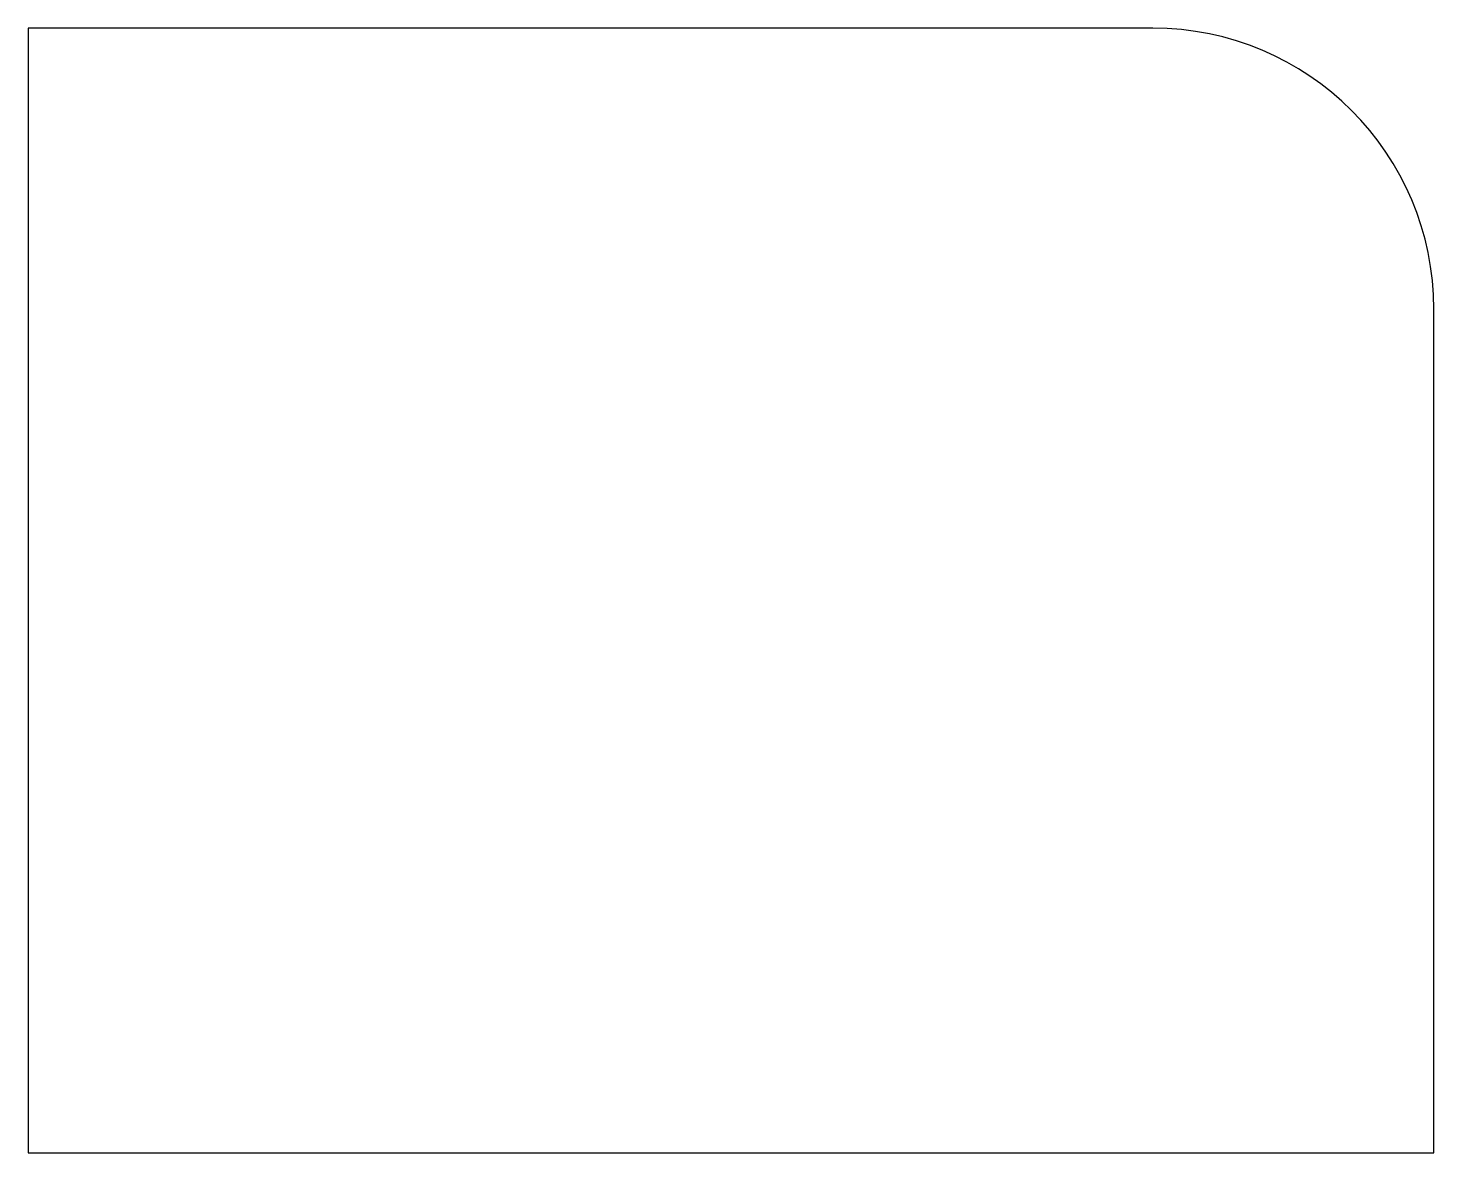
# Model space of a CAD drawing. Header units: millimetres. Extents: x 0 to 10000, y 0 to 8000.
import ezdxf

# ---------------------------------------------------------------- set-up
doc = ezdxf.new("R2010")
doc.units = ezdxf.units.MM
doc.layers.add('PLOT', color=7, linetype='Continuous')

msp = doc.modelspace()

# ---------------------------------------------------------------- linework, layer by layer
at = {"layer": 'PLOT'}
for p, q in [((8000, 8000), (0, 8000)), ((0, 8000), (0, 0)), ((10000, 0), (10000, 6000)), ((0, 0), (10000, 0))]:
    msp.add_line(p, q, dxfattribs=at)
msp.add_arc((8000, 6000), 2000, 0, 90, dxfattribs=at)

doc.saveas('drawing.dxf')
